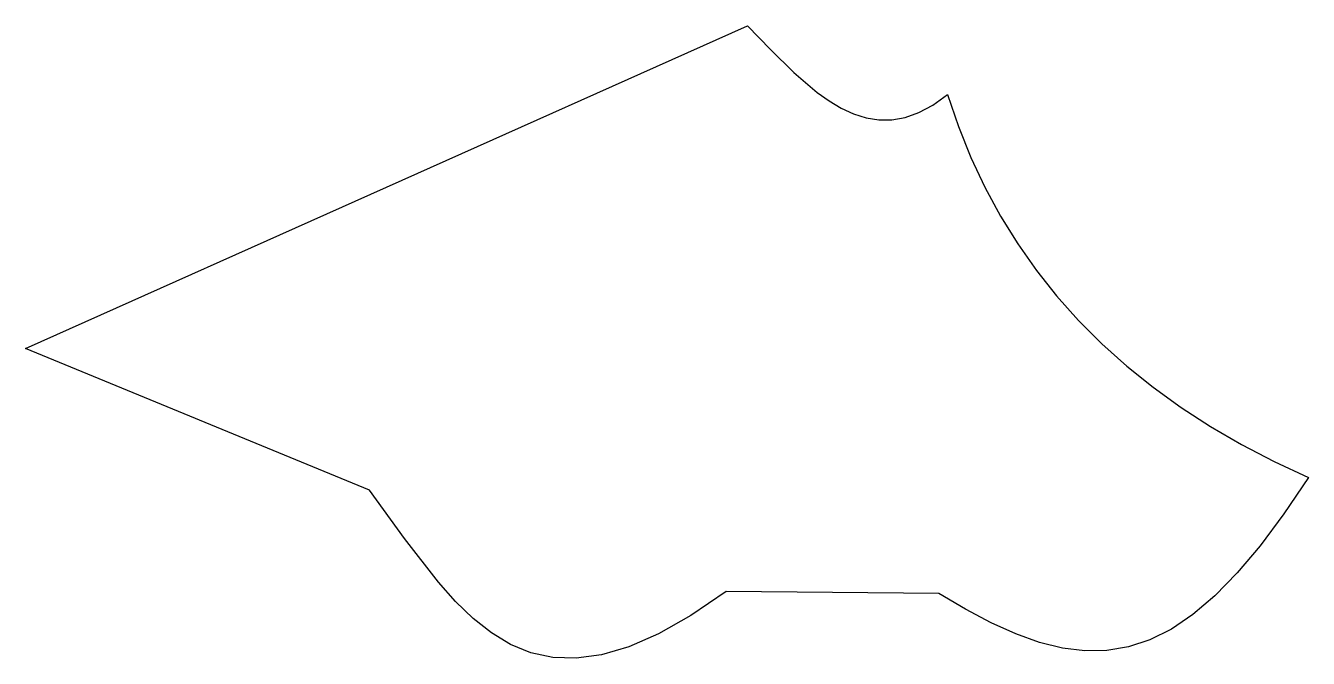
# Model space of a CAD drawing. Extents: x 0 to 164, y 0 to 81.
import ezdxf

# ---------------------------------------------------------------- set-up
doc = ezdxf.new("R2010")
doc.units = 0

msp = doc.modelspace()

# ---------------------------------------------------------------- linework, layer by layer
at = {"layer": 'Layer 1'}
for p, q in [((0.19105, 39.797), (92.4599, 80.9884)), ((92.4599, 80.9884), (95.396741, 77.93118)), ((92.4599, 80.9884), (92.4599, 80.9884)), ((95.396741, 77.93118), (98.352393, 75.018178)), ((98.352393, 75.018178), (101.35395, 72.457111)), ((101.35395, 72.457111), (102.880409, 71.373465)), ((116.155488, 70.856913), (117.9986, 72.20089)), ((117.9986, 72.20089), (119.40017, 68.115017)), ((102.880409, 71.373465), (104.428505, 70.455696)), ((114.361107, 69.88653), (116.155488, 70.856913)), ((104.428505, 70.455696), (106.001624, 69.72977)), ((106.001624, 69.72977), (107.603154, 69.22165)), ((107.603154, 69.22165), (109.23648, 68.957301)), ((109.23648, 68.957301), (110.904989, 68.962689)), ((110.904989, 68.962689), (112.61207, 69.263777)), ((112.61207, 69.263777), (114.361107, 69.88653)), ((119.40017, 68.115017), (120.99972, 64.166871)), ((120.99972, 64.166871), (122.797163, 60.356391)), ((122.797163, 60.356391), (124.792414, 56.683517)), ((124.792414, 56.683517), (126.985386, 53.148188)), ((126.985386, 53.148188), (129.375992, 49.750346)), ((129.375992, 49.750346), (131.964147, 46.489929)), ((131.964147, 46.489929), (134.749765, 43.366878)), ((134.749765, 43.366878), (137.732759, 40.381131)), ((44.1287, 21.672701), (0.19105, 39.797)), ((137.732759, 40.381131), (140.913042, 37.532629)), ((140.913042, 37.532629), (144.290529, 34.821312)), ((144.290529, 34.821312), (147.865134, 32.24712)), ((147.865134, 32.24712), (151.636769, 29.809991)), ((151.636769, 29.809991), (155.60535, 27.509867)), ((155.60535, 27.509867), (159.770789, 25.346687)), ((159.770789, 25.346687), (164.133, 23.32039)), ((164.133, 23.32039), (160.999676, 18.656204)), ((48.603575, 15.504127), (44.1287, 21.672701)), ((160.999676, 18.656204), (157.977109, 14.597698)), ((52.940041, 9.933668), (48.603575, 15.504127)), ((157.977109, 14.597698), (155.046745, 11.121864)), ((55.132606, 7.482635), (52.940041, 9.933668)), ((155.046745, 11.121864), (152.19003, 8.205698)), ((89.7139, 8.766101), (85.218418, 5.703701)), ((116.9002, 8.49149), (89.7139, 8.766101)), ((120.320381, 6.486131), (116.9002, 8.49149)), ((152.19003, 8.205698), (149.388408, 5.826192)), ((57.382054, 5.313016), (55.132606, 7.482635)), ((59.718879, 3.468772), (57.382054, 5.313016)), ((85.218418, 5.703701), (81.084765, 3.362329)), ((123.591558, 4.764365), (120.320381, 6.486131)), ((149.388408, 5.826192), (146.623326, 3.960341)), ((62.173575, 1.993864), (59.718879, 3.468772)), ((81.084765, 3.362329), (77.282448, 1.698025)), ((126.732284, 3.349199), (123.591558, 4.764365)), ((129.761114, 2.263638), (126.732284, 3.349199)), ((146.623326, 3.960341), (143.876229, 2.585138)), ((64.776638, 0.932254), (62.173575, 1.993864)), ((77.282448, 1.698025), (73.780972, 0.666828)), ((132.696602, 1.53069), (129.761114, 2.263638)), ((141.128563, 1.677578), (138.361772, 1.214654)), ((143.876229, 2.585138), (141.128563, 1.677578)), ((67.558561, 0.327903), (64.776638, 0.932254)), ((70.549841, 0.224774), (67.558561, 0.327903)), ((73.780972, 0.666828), (70.549841, 0.224774)), ((135.557304, 1.17336), (132.696602, 1.53069)), ((138.361772, 1.214654), (135.557304, 1.17336))]:
    msp.add_line(p, q, dxfattribs=at)

doc.saveas('drawing.dxf')
